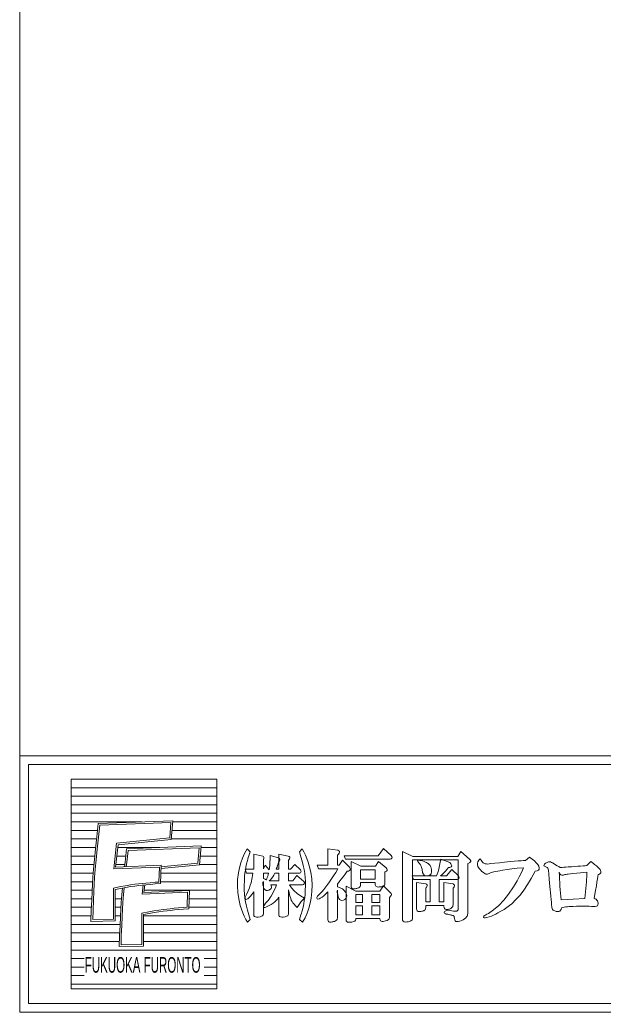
# Model space of a CAD drawing. Units: millimetres at full size, sheet at 1:2; details may follow other scales. Extents: x -822 to 1661, y -1752 to -1205.
# Drawn here: x 17.6 to 120, y -1751.8 to -1577.6 of the extents above; entities that cross this region are included whole.
import ezdxf
from ezdxf.enums import TextEntityAlignment as Align

# ---------------------------------------------------------------- set-up
doc = ezdxf.new("R2010")
doc.units = ezdxf.units.MM
doc.header["$LTSCALE"] = 2
doc.layers.add('F-E', color=5, linetype='Continuous', lineweight=9)
doc.styles.add('HG教科書体', font='')
doc.styles.get('HG教科書体').set_extended_font_data('HG教科書体')

msp = doc.modelspace()

# ---------------------------------------------------------------- linework, layer by layer
at = {"layer": 'F-E'}
for p, q in [((17.557, -1751.772), (17.557, -1205.448)), ((17.557, -1706.772), (181.679, -1706.772)), ((17.557, -1751.772), (17.557, -1706.772)), ((17.557, -1706.772), (308.657, -1706.772)), ((26.589, -1710.865), (26.589, -1747.68)), ((26.589, -1710.865), (52.167, -1710.865)), ((52.167, -1710.865), (52.167, -1747.68)), ((39.493, -1729.431), (39.351, -1730.741)), ((35.356, -1732.526), (35.475, -1731.088)), ((35.475, -1731.088), (35.577, -1729.98)), ((39.351, -1730.741), (47.34, -1730.401)), ((47.34, -1730.401), (47.255, -1733.631)), ((35.288, -1733.651), (35.356, -1732.526)), ((35.152, -1736.534), (35.22, -1734.988)), ((35.22, -1734.988), (35.288, -1733.651)), ((40.248, -1734.461), (39.266, -1734.651)), ((39.266, -1734.651), (39.266, -1740.176)), ((41.156, -1734.297), (40.248, -1734.461)), ((41.989, -1734.161), (41.156, -1734.297)), ((42.747, -1734.053), (41.989, -1734.161)), ((43.43, -1733.971), (42.747, -1734.053)), ((44.018, -1733.903), (43.43, -1733.971)), ((44.695, -1733.835), (44.018, -1733.903)), ((45.46, -1733.767), (44.695, -1733.835)), ((46.313, -1733.699), (45.46, -1733.767)), ((47.255, -1733.631), (46.313, -1733.699)), ((35.084, -1738.292), (35.152, -1736.534)), ((35.016, -1740.261), (35.084, -1738.292)), ((39.266, -1740.176), (35.016, -1740.261)), ((52.167, -1747.68), (26.589, -1747.68)), ((181.679, -1751.772), (17.557, -1751.772)), ((801.557, -1751.772), (17.557, -1751.772))]:
    msp.add_line(p, q, dxfattribs=at)
at = {"layer": 'F-E', "color": 4, "lineweight": 5}
for p, q in [((19.057, -1750.272), (19.057, -1708.272)), ((19.057, -1708.272), (180.179, -1708.272)), ((26.589, -1710.865), (52.167, -1710.865)), ((26.589, -1712.365), (52.167, -1712.365)), ((26.589, -1713.865), (52.167, -1713.865)), ((26.589, -1715.365), (52.167, -1715.365)), ((26.589, -1716.865), (52.167, -1716.865)), ((26.589, -1718.365), (39, -1718.365)), ((44.085, -1718.467), (31.591, -1718.954)), ((43.875, -1721.196), (44.085, -1718.467)), ((44.394, -1718.365), (52.167, -1718.365)), ((26.589, -1719.865), (31.189, -1719.865)), ((44.328, -1719.865), (52.167, -1719.865)), ((26.589, -1721.365), (31.026, -1721.365)), ((26.589, -1722.865), (30.862, -1722.865)), ((34.755, -1722.865), (42.095, -1722.865)), ((44.213, -1721.365), (52.167, -1721.365)), ((49.358, -1722.865), (52.167, -1722.865)), ((26.589, -1724.365), (30.698, -1724.365)), ((34.592, -1724.365), (36.152, -1724.365)), ((49.293, -1724.365), (52.167, -1724.365)), ((26.589, -1725.865), (30.534, -1725.865)), ((34.429, -1725.865), (35.988, -1725.865)), ((49.177, -1725.865), (52.167, -1725.865)), ((26.589, -1727.365), (30.43, -1727.365)), ((42.35, -1727.365), (52.167, -1727.365)), ((26.589, -1728.865), (30.336, -1728.865)), ((42.311, -1728.865), (52.167, -1728.865)), ((26.589, -1730.365), (30.258, -1730.365)), ((39.462, -1730.365), (52.167, -1730.365)), ((26.589, -1731.865), (30.221, -1731.865)), ((26.589, -1733.365), (30.158, -1733.365)), ((34.295, -1731.865), (35.396, -1731.865)), ((34.295, -1733.365), (35.302, -1733.365)), ((47.279, -1733.365), (52.167, -1733.365)), ((47.319, -1731.865), (52.167, -1731.865)), ((26.589, -1734.865), (30.101, -1734.865)), ((34.295, -1734.865), (35.225, -1734.865)), ((39.266, -1734.865), (52.167, -1734.865)), ((26.589, -1736.365), (35.159, -1736.365)), ((39.266, -1736.365), (52.167, -1736.365)), ((26.589, -1737.865), (35.1, -1737.865)), ((39.266, -1737.865), (52.167, -1737.865)), ((26.589, -1739.365), (35.069, -1739.365)), ((39.266, -1739.365), (52.167, -1739.365)), ((26.589, -1740.865), (52.167, -1740.865)), ((26.589, -1742.365), (28.839, -1742.365)), ((26.589, -1743.865), (28.839, -1743.865)), ((49.917, -1742.365), (52.167, -1742.365)), ((49.917, -1743.865), (52.167, -1743.865)), ((26.589, -1745.365), (28.839, -1745.365)), ((49.917, -1745.365), (52.167, -1745.365)), ((26.589, -1746.865), (52.167, -1746.865)), ((180.179, -1750.272), (19.057, -1750.272))]:
    msp.add_line(p, q, dxfattribs=at)
at = {"layer": 'F-E'}
for points in [[(44.41, -1718.155), (44.155, -1721.469), (34.805, -1722.404), (34.38, -1726.314), (42.37, -1725.974), (42.285, -1729.204), (41.343, -1729.272), (40.49, -1729.34), (39.725, -1729.408), (39.048, -1729.476), (38.46, -1729.544), (37.777, -1729.626), (37.019, -1729.734), (36.186, -1729.87), (35.278, -1730.034), (34.295, -1730.224), (34.295, -1735.749), (30.046, -1735.834), (30.114, -1733.865), (30.182, -1732.108), (30.25, -1730.561), (30.318, -1729.224), (30.386, -1728.099), (30.505, -1726.661), (30.658, -1724.998), (30.844, -1723.112), (31.065, -1721), (31.32, -1718.665)], [(57.527, -1735.996), (57.236, -1735.489), (56.966, -1734.939), (56.718, -1734.348), (56.49, -1733.715), (56.284, -1733.041), (56.011, -1731.89), (55.842, -1730.744), (55.776, -1729.602), (55.814, -1728.466), (55.956, -1727.334), (56.137, -1726.444), (56.378, -1725.577), (56.678, -1724.732), (57.039, -1723.91), (57.459, -1723.111), (58.014, -1723.627), (57.89, -1723.973), (57.779, -1724.3), (57.681, -1724.609), (57.596, -1724.9), (57.524, -1725.171), (57.384, -1725.742), (57.267, -1726.3), (57.17, -1726.845), (57.096, -1727.377), (57.042, -1727.895), (56.993, -1728.734), (56.974, -1729.54), (56.984, -1730.312), (57.025, -1731.05), (57.096, -1731.754), (57.202, -1732.425), (57.347, -1733.136), (57.53, -1733.888), (57.753, -1734.682), (58.014, -1735.516)], [(67.165, -1723.111), (67.458, -1723.635), (67.728, -1724.195), (67.976, -1724.791), (68.202, -1725.422), (68.405, -1726.088), (68.662, -1727.218), (68.823, -1728.347), (68.888, -1729.476), (68.858, -1730.605), (68.732, -1731.732), (68.55, -1732.651), (68.308, -1733.537), (68.007, -1734.389), (67.645, -1735.209), (67.224, -1735.996), (66.677, -1735.524), (66.817, -1735.087), (66.936, -1734.714), (67.033, -1734.405), (67.108, -1734.16), (67.162, -1733.979), (67.302, -1733.36), (67.42, -1732.763), (67.517, -1732.19), (67.593, -1731.638), (67.646, -1731.11), (67.696, -1730.328), (67.715, -1729.568), (67.705, -1728.83), (67.664, -1728.113), (67.593, -1727.417), (67.487, -1726.751), (67.343, -1726.038), (67.16, -1725.281), (66.938, -1724.477), (66.677, -1723.628)], [(80.474, -1724.312), (81.458, -1723.056), (82.788, -1724.246), (82.906, -1724.443), (82.945, -1724.611), (82.904, -1724.75), (82.783, -1724.86), (82.582, -1724.941), (74.768, -1724.941), (74.499, -1724.312)], [(89.282, -1725.675), (89.477, -1725.85), (89.633, -1726.045), (89.751, -1726.259), (89.831, -1726.492), (89.872, -1726.744), (89.872, -1727.146), (89.782, -1727.459), (89.604, -1727.682), (89.336, -1727.817), (88.98, -1727.861), (88.822, -1727.843), (88.682, -1727.788), (88.56, -1727.697), (88.455, -1727.569), (88.367, -1727.405), (88.342, -1727.338), (88.312, -1727.231), (88.277, -1727.084), (88.239, -1726.897), (88.196, -1726.671), (88.123, -1726.382), (88.027, -1726.122), (87.908, -1725.891), (87.766, -1725.689), (87.601, -1725.517), (87.438, -1725.304), (87.423, -1725.169), (87.556, -1725.112), (87.837, -1725.132), (88.266, -1725.23), (88.547, -1725.322), (88.789, -1725.413), (88.993, -1725.502), (89.157, -1725.589)], [(60.331, -1727.381), (60.331, -1728.288), (60.487, -1728.358), (60.619, -1728.42), (60.727, -1728.472), (60.809, -1728.516), (60.868, -1728.551), (60.948, -1728.349), (61.026, -1728.131), (61.1, -1727.897), (61.17, -1727.647), (61.236, -1727.381)], [(63.067, -1727.381), (62.375, -1727.381), (62.172, -1727.731), (61.969, -1728.041), (61.764, -1728.311), (61.56, -1728.54), (61.354, -1728.729), (63.067, -1728.729)], [(77.419, -1726.772), (77.419, -1728.406), (79.994, -1728.406), (79.994, -1726.772)], [(117.081, -1728.9), (117.101, -1728.694), (117.116, -1728.423), (117.126, -1728.086), (117.133, -1727.683), (117.135, -1727.215), (116.625, -1727.245), (116.046, -1727.293), (115.398, -1727.358), (114.681, -1727.439), (113.896, -1727.538), (113.701, -1727.559), (113.532, -1727.579), (113.389, -1727.599), (113.273, -1727.619), (113.183, -1727.638), (113.024, -1727.706), (112.876, -1727.732), (112.737, -1727.716), (112.609, -1727.657), (112.49, -1727.556), (112.297, -1727.215), (112.32, -1727.809), (112.347, -1728.415), (112.379, -1729.033), (112.415, -1729.661), (112.456, -1730.302), (112.612, -1732.053), (114.732, -1731.962), (116.815, -1731.811)], [(76.557, -1735.338), (76.557, -1735.479), (76.515, -1735.646), (76.39, -1735.781), (76.182, -1735.884), (75.891, -1735.956), (75.517, -1735.996), (75.286, -1735.995), (75.107, -1735.948), (74.979, -1735.855), (74.902, -1735.717), (74.877, -1735.534), (74.877, -1729.629), (76.574, -1730.507), (80.793, -1730.507), (81.46, -1729.575), (82.658, -1730.798), (82.769, -1730.962), (82.81, -1731.12), (82.782, -1731.273), (82.684, -1731.421), (82.517, -1731.563), (82.483, -1731.58), (82.483, -1735.156), (82.44, -1735.361), (82.308, -1735.532), (82.09, -1735.668), (81.783, -1735.768), (81.39, -1735.834), (81.178, -1735.835), (81.014, -1735.795), (80.896, -1735.713), (80.826, -1735.59), (80.802, -1735.425), (80.802, -1735.338)], [(76.557, -1731.136), (76.557, -1732.5), (77.732, -1732.5), (77.732, -1731.136)], [(79.412, -1731.136), (79.412, -1732.5), (80.802, -1732.5), (80.802, -1731.136)], [(76.557, -1734.709), (77.732, -1734.709), (77.732, -1733.129), (76.557, -1733.129)], [(79.412, -1734.709), (80.802, -1734.709), (80.802, -1733.129), (79.412, -1733.129)]]:
    msp.add_lwpolyline(points, close=True, dxfattribs=at)
at = {"layer": 'F-E', "color": 4, "lineweight": 5}
for points in [[(31.591, -1718.954), (31.364, -1721.032), (31.143, -1723.142), (30.956, -1725.027), (30.803, -1726.687), (30.685, -1728.121), (30.617, -1729.241), (30.549, -1730.575), (30.481, -1732.12), (30.413, -1733.876), (30.356, -1735.528), (33.995, -1735.455), (33.995, -1729.977), (35.223, -1729.739), (36.135, -1729.575), (36.973, -1729.438), (37.738, -1729.328), (38.425, -1729.246), (39.016, -1729.178), (39.697, -1729.109), (40.465, -1729.041), (41.32, -1728.973), (41.992, -1728.924), (42.062, -1726.288), (34.044, -1726.629), (34.533, -1722.13), (43.875, -1721.196)], [(36.248, -1726.279), (36.334, -1725.459), (36.561, -1723.381), (49.055, -1722.894), (48.845, -1725.623), (42.324, -1726.275)], [(35.875, -1730.007), (35.774, -1731.114), (35.655, -1732.547), (35.587, -1733.668), (35.519, -1735.002), (35.451, -1736.547), (35.383, -1738.303), (35.326, -1739.954), (38.966, -1739.882), (38.966, -1734.404), (40.193, -1734.166), (41.105, -1734.002), (41.943, -1733.865), (42.708, -1733.755), (43.395, -1733.673), (43.986, -1733.605), (44.667, -1733.536), (45.435, -1733.468), (46.291, -1733.4), (46.962, -1733.351), (47.032, -1730.715), (39.015, -1731.056), (39.195, -1729.399)]]:
    msp.add_lwpolyline(points, dxfattribs=at)
at = {"layer": 'F-E'}
for points in [[(35.95, -1726.247), (36.036, -1725.427), (36.291, -1723.092), (49.38, -1722.582), (49.125, -1725.896), (42.354, -1726.573)], [(57.173, -1731.943), (57.117, -1731.867), (57.11, -1731.743), (57.155, -1731.569), (57.432, -1730.996), (57.672, -1730.456), (57.874, -1729.951), (58.038, -1729.479), (58.165, -1729.041), (58.247, -1728.75), (58.32, -1728.439), (58.385, -1728.107), (58.441, -1727.754), (58.488, -1727.381), (57.341, -1727.381), (57.142, -1726.682), (58.65, -1726.682), (58.65, -1724.026), (60.255, -1724.375), (60.352, -1724.448), (60.411, -1724.542), (60.432, -1724.658), (60.414, -1724.794), (60.358, -1724.952), (60.331, -1724.979), (60.331, -1726.612), (60.66, -1725.966), (61.341, -1726.774), (61.4, -1726.39), (61.446, -1725.95), (61.479, -1725.455), (61.499, -1724.903), (61.505, -1724.295), (63, -1724.698), (63.149, -1724.795), (63.231, -1724.91), (63.246, -1725.042), (63.194, -1725.192), (63.075, -1725.36), (63.002, -1725.397)], [(63.002, -1725.397), (62.903, -1725.741), (62.814, -1726.042), (62.732, -1726.299), (62.659, -1726.513), (62.594, -1726.682), (63.067, -1726.682), (63.067, -1724.026), (64.716, -1724.373), (64.884, -1724.471), (64.976, -1724.587), (64.991, -1724.721), (64.928, -1724.873), (64.789, -1725.042), (64.749, -1725.062), (64.749, -1726.682), (65.115, -1726.682), (65.832, -1725.857), (66.84, -1726.789), (66.923, -1726.94), (66.949, -1727.075), (66.918, -1727.193), (66.829, -1727.295), (66.684, -1727.381), (64.749, -1727.381), (64.749, -1728.729), (65.486, -1728.729), (66.195, -1727.797), (67.43, -1728.833), (67.529, -1728.987), (67.557, -1729.124), (67.514, -1729.243), (67.401, -1729.344), (67.217, -1729.428), (64.909, -1729.428), (65.285, -1729.972), (65.737, -1730.478), (66.265, -1730.947), (66.87, -1731.378), (67.55, -1731.772)], [(71.644, -1730.663), (71.439, -1730.905), (71.203, -1731.136), (70.936, -1731.357), (70.638, -1731.566), (70.31, -1731.765), (70.283, -1731.789), (70.25, -1731.814), (70.211, -1731.84), (70.165, -1731.866), (70.113, -1731.893), (69.919, -1731.912), (69.792, -1731.874), (69.733, -1731.78), (69.742, -1731.63), (69.819, -1731.424), (70.204, -1731.045), (70.579, -1730.647), (70.945, -1730.228), (71.3, -1729.789), (71.647, -1729.33), (71.975, -1728.883), (72.317, -1728.387), (72.672, -1727.844), (73.04, -1727.251), (73.422, -1726.611), (70.028, -1726.611), (69.759, -1725.982), (71.644, -1725.982), (71.644, -1723.111), (73.437, -1723.345), (73.595, -1723.422), (73.686, -1723.532), (73.709, -1723.674), (73.664, -1723.848), (73.552, -1724.055), (73.325, -1724.19), (73.325, -1725.982), (73.626, -1725.982), (74.238, -1725.104)], [(86.534, -1725.048), (86.534, -1735.156), (86.525, -1735.305), (86.5, -1735.434), (86.457, -1735.542), (86.398, -1735.63), (86.321, -1735.698), (86.25, -1735.748), (86.138, -1735.797), (85.985, -1735.846), (85.79, -1735.894), (85.555, -1735.942), (85.264, -1735.956), (85.037, -1735.911), (84.875, -1735.808), (84.778, -1735.646), (84.746, -1735.425), (84.746, -1723.542), (86.599, -1724.419), (94.483, -1724.419), (95.03, -1723.542), (96.531, -1724.888), (96.68, -1725.044), (96.764, -1725.182), (96.782, -1725.301), (96.735, -1725.401), (96.623, -1725.483), (96.598, -1725.494), (96.579, -1725.507), (96.566, -1725.522), (96.558, -1725.54), (96.555, -1725.561), (96.231, -1725.668), (96.231, -1734.241), (96.223, -1734.442), (96.2, -1734.622), (96.161, -1734.781), (96.107, -1734.918), (96.036, -1735.033), (95.879, -1735.228)], [(107.082, -1724.564), (107.537, -1724.889), (107.93, -1725.211), (108.262, -1725.531), (108.532, -1725.848), (108.741, -1726.161), (108.801, -1726.441), (108.766, -1726.669), (108.637, -1726.845), (108.413, -1726.971), (108.094, -1727.045), (107.374, -1728.33), (106.751, -1729.374), (106.097, -1730.336), (105.413, -1731.216), (104.698, -1732.014), (103.952, -1732.729), (103.539, -1733.074), (103.088, -1733.41), (102.598, -1733.737), (102.07, -1734.054), (101.504, -1734.363), (101.145, -1734.555), (100.775, -1734.732), (100.394, -1734.896), (100.003, -1735.046), (99.6, -1735.181), (99.311, -1735.224), (99.112, -1735.218), (99.004, -1735.162), (98.987, -1735.057), (99.061, -1734.902), (99.132, -1734.865), (99.247, -1734.801), (99.406, -1734.71), (99.608, -1734.593), (99.855, -1734.45), (100.774, -1733.824), (101.673, -1733.046), (102.554, -1732.114)], [(99.165, -1725.682), (99.273, -1725.714), (99.398, -1725.739), (99.538, -1725.757), (99.694, -1725.768), (100.288, -1725.698), (100.989, -1725.621), (101.798, -1725.535), (102.714, -1725.44), (103.738, -1725.337), (104.465, -1725.276), (105.091, -1725.225), (105.618, -1725.183), (106.044, -1725.15), (106.371, -1725.125), (107.082, -1724.564)], [(74.238, -1725.104), (75.454, -1726.341), (75.558, -1726.528), (75.591, -1726.687), (75.552, -1726.818), (75.443, -1726.921), (75.262, -1726.997), (75.043, -1727.041), (74.691, -1727.53), (74.343, -1727.999), (74, -1728.447), (73.66, -1728.874), (73.325, -1729.28), (73.325, -1729.781), (73.816, -1729.935), (74.223, -1730.14), (74.546, -1730.396), (74.786, -1730.704), (74.941, -1731.063), (74.972, -1731.358), (74.934, -1731.61), (74.829, -1731.82), (74.657, -1731.987), (74.416, -1732.111), (74.142, -1732.158), (73.911, -1732.124), (73.723, -1732.006), (73.579, -1731.807), (73.478, -1731.525), (73.454, -1731.374), (73.427, -1731.224), (73.395, -1731.076), (73.359, -1730.928), (73.319, -1730.781), (73.304, -1730.716), (73.296, -1730.639), (73.297, -1730.551), (73.307, -1730.451), (73.325, -1730.34), (73.325, -1735.272)], [(77.419, -1729.035), (77.419, -1729.445), (77.398, -1729.585), (77.335, -1729.712), (77.23, -1729.824), (77.083, -1729.923), (76.894, -1730.008), (76.755, -1730.05), (76.617, -1730.083), (76.479, -1730.106), (76.34, -1730.12), (76.201, -1730.124), (76.035, -1730.106), (75.905, -1730.05), (75.813, -1729.957), (75.757, -1729.828), (75.739, -1729.661), (75.739, -1725.319), (77.433, -1726.143), (80.036, -1726.143), (80.582, -1725.319), (81.894, -1726.43), (82.025, -1726.598), (82.076, -1726.753), (82.048, -1726.897), (81.939, -1727.03), (81.751, -1727.151), (81.675, -1727.176), (81.675, -1729.23), (81.654, -1729.372), (81.59, -1729.495), (81.483, -1729.598), (81.334, -1729.68), (81.142, -1729.743), (81.06, -1729.763), (80.956, -1729.78), (80.83, -1729.791), (80.682, -1729.798), (80.511, -1729.801), (80.325, -1729.784)], [(89.612, -1732.392), (89.612, -1728.496), (86.674, -1728.496), (86.469, -1727.867), (90.749, -1727.867), (90.961, -1727.25), (91.142, -1726.644), (91.291, -1726.049), (91.408, -1725.463), (91.495, -1724.888), (93.062, -1725.52), (93.285, -1725.747), (93.401, -1725.943), (93.409, -1726.109), (93.311, -1726.246), (93.105, -1726.352), (92.829, -1726.398), (92.575, -1726.721), (92.308, -1727.03), (92.03, -1727.324), (91.739, -1727.603), (91.437, -1727.867), (92.502, -1727.867), (93.437, -1726.719), (94.595, -1727.855), (94.679, -1728.03), (94.702, -1728.181), (94.662, -1728.31), (94.56, -1728.414), (94.396, -1728.496), (91.221, -1728.496), (91.221, -1732.392), (92.036, -1732.392), (92.036, -1729.036), (93.651, -1729.271), (93.808, -1729.347), (93.898, -1729.451), (93.919, -1729.583), (93.872, -1729.743), (93.757, -1729.932)], [(94.135, -1734.063), (94.285, -1734.033), (94.401, -1733.977), (94.484, -1733.894), (94.534, -1733.784), (94.551, -1733.648), (94.551, -1725.048), (86.534, -1725.048)], [(102.554, -1732.114), (103.415, -1731.029), (104.258, -1729.791), (104.588, -1729.285), (104.93, -1728.693), (105.286, -1728.017), (105.655, -1727.255), (106.037, -1726.407), (104.937, -1726.515), (103.967, -1726.622), (103.128, -1726.73), (102.419, -1726.837), (101.84, -1726.943), (100.816, -1727.159), (100.602, -1727.203), (100.411, -1727.254), (100.242, -1727.311), (100.097, -1727.376), (99.974, -1727.447), (99.827, -1727.511), (99.682, -1727.545), (99.539, -1727.549), (99.399, -1727.522), (99.261, -1727.465), (98.979, -1727.272), (98.713, -1727.051), (98.465, -1726.802), (98.234, -1726.524), (98.02, -1726.218), (97.928, -1725.921), (97.921, -1725.634), (97.997, -1725.357), (98.157, -1725.091), (98.401, -1724.834), (98.559, -1725.075), (98.706, -1725.276), (98.84, -1725.438), (98.962, -1725.56), (99.072, -1725.643), (99.165, -1725.682)], [(110.351, -1726.629), (110.292, -1726.51), (110.187, -1726.397), (110.036, -1726.29), (109.838, -1726.188), (109.593, -1726.093), (109.639, -1725.921), (109.731, -1725.771), (109.869, -1725.641), (110.052, -1725.533), (110.282, -1725.447), (110.439, -1725.394), (110.602, -1725.381), (110.77, -1725.407), (110.943, -1725.472), (111.122, -1725.577), (111.399, -1725.746), (111.673, -1725.908), (111.944, -1726.064), (112.211, -1726.214), (112.475, -1726.358), (112.541, -1726.358), (112.607, -1726.358), (112.673, -1726.358), (112.738, -1726.358), (112.802, -1726.358), (113.079, -1726.335), (113.442, -1726.307), (113.893, -1726.276), (114.431, -1726.239), (115.055, -1726.199), (115.587, -1726.158), (116.06, -1726.122), (116.476, -1726.09), (116.834, -1726.064), (117.135, -1726.042), (117.851, -1725.319), (118.084, -1725.503), (118.297, -1725.674), (118.49, -1725.831)], [(118.49, -1725.831), (118.664, -1725.976), (118.819, -1726.107), (119.09, -1726.345), (119.305, -1726.554), (119.465, -1726.734), (119.57, -1726.885), (119.619, -1727.007), (119.631, -1727.119), (119.622, -1727.22), (119.591, -1727.31), (119.538, -1727.389), (119.464, -1727.456), (119.409, -1727.503), (119.348, -1727.543), (119.28, -1727.577), (119.205, -1727.604), (119.122, -1727.625), (119.075, -1727.946), (119.009, -1728.382), (118.924, -1728.934), (118.819, -1729.602), (118.696, -1730.386), (118.439, -1731.785), (118.614, -1731.859), (118.767, -1731.96), (118.896, -1732.086), (119.002, -1732.239), (119.085, -1732.418), (119.118, -1732.694), (119.089, -1732.915), (118.997, -1733.081), (118.842, -1733.193), (118.625, -1733.248), (118.337, -1733.227), (117.972, -1733.205), (117.529, -1733.184), (117.008, -1733.162), (116.41, -1733.141), (116.146, -1733.146)], [(116.146, -1733.146), (115.778, -1733.158), (115.306, -1733.18), (114.73, -1733.21), (114.05, -1733.248), (113.742, -1733.273), (113.45, -1733.304), (113.175, -1733.342), (112.916, -1733.386), (112.674, -1733.437), (112.669, -1733.536), (112.653, -1733.631), (112.626, -1733.721), (112.589, -1733.807), (112.542, -1733.888), (112.411, -1734.015), (112.241, -1734.089), (112.034, -1734.11), (111.788, -1734.078), (111.505, -1733.992), (111.367, -1733.938), (111.253, -1733.875), (111.162, -1733.805), (111.096, -1733.726), (111.054, -1733.64), (111.03, -1733.548), (111.007, -1733.412), (110.984, -1733.232), (110.961, -1733.009), (110.939, -1732.742), (110.918, -1732.412), (110.896, -1732.108), (110.875, -1731.828), (110.853, -1731.575), (110.832, -1731.346), (110.675, -1729.728), (110.548, -1728.447), (110.452, -1727.503), (110.386, -1726.898), (110.351, -1726.629)], [(61.623, -1729.428), (61.708, -1729.585), (61.744, -1729.741), (61.734, -1729.896), (61.677, -1730.05), (61.572, -1730.202), (61.294, -1730.375), (61.035, -1730.44), (60.797, -1730.396), (60.579, -1730.243), (60.381, -1729.982), (60.338, -1729.768), (60.3, -1729.577), (60.266, -1729.408), (60.238, -1729.261), (60.213, -1729.137), (60.218, -1729.113), (60.232, -1729.07), (60.255, -1729.009), (60.288, -1728.93), (60.331, -1728.831), (60.331, -1734.563), (60.294, -1734.71), (60.185, -1734.834), (60.002, -1734.937), (59.747, -1735.019), (59.419, -1735.078), (59.142, -1735.082), (58.927, -1735.049), (58.773, -1734.978), (58.681, -1734.87), (58.65, -1734.725), (58.65, -1730.663), (58.327, -1731.087), (58.045, -1731.428), (57.803, -1731.685), (57.601, -1731.858), (57.439, -1731.947), (57.281, -1731.969), (57.173, -1731.943)], [(60.371, -1733.288), (60.426, -1733.135), (60.538, -1732.921), (60.708, -1732.646), (60.935, -1732.412), (61.147, -1732.171), (61.342, -1731.923), (61.521, -1731.667), (61.685, -1731.404), (61.924, -1730.982), (62.139, -1730.574), (62.329, -1730.179), (62.495, -1729.796), (62.636, -1729.428), (61.623, -1729.428)], [(80.325, -1729.784), (80.18, -1729.735), (80.077, -1729.653), (80.014, -1729.539), (79.994, -1729.391), (79.994, -1729.035), (77.419, -1729.035)], [(93.757, -1729.932), (93.645, -1730.006), (93.645, -1732.948), (93.63, -1733.103), (93.583, -1733.241), (93.505, -1733.362), (93.397, -1733.466), (93.257, -1733.553), (93.156, -1733.618), (93.045, -1733.669), (92.925, -1733.705), (92.797, -1733.727), (92.659, -1733.734), (92.434, -1733.728), (92.26, -1733.669), (92.136, -1733.554), (92.061, -1733.386), (92.036, -1733.163), (92.036, -1733.021), (88.851, -1733.021), (88.851, -1733.432), (88.839, -1733.567), (88.804, -1733.684), (88.745, -1733.785), (88.662, -1733.869), (88.557, -1733.937), (88.495, -1733.963), (88.411, -1733.992), (88.303, -1734.025), (88.171, -1734.062), (88.016, -1734.102), (87.737, -1734.121), (87.521, -1734.085), (87.366, -1733.994), (87.273, -1733.849), (87.242, -1733.648), (87.242, -1728.982), (88.876, -1729.221), (89.009, -1729.318), (89.085, -1729.432)], [(89.085, -1729.432), (89.102, -1729.564), (89.062, -1729.712), (88.963, -1729.877), (88.851, -1729.953), (88.851, -1732.392), (89.612, -1732.392)], [(67.55, -1731.772), (67.264, -1732.053), (66.991, -1732.358), (66.731, -1732.686), (66.483, -1733.036), (66.249, -1733.41), (65.973, -1733.113), (65.733, -1732.833), (65.53, -1732.57), (65.364, -1732.323), (65.235, -1732.094), (65.129, -1731.847), (65.027, -1731.543), (64.929, -1731.181), (64.837, -1730.763), (64.749, -1730.286), (64.749, -1734.563), (64.712, -1734.71), (64.603, -1734.834), (64.42, -1734.937), (64.165, -1735.019), (63.836, -1735.078), (63.56, -1735.084), (63.344, -1735.057), (63.19, -1734.997), (63.098, -1734.905), (63.067, -1734.779), (63.067, -1731.579), (62.845, -1731.879), (62.599, -1732.156), (62.328, -1732.41), (62.034, -1732.643), (61.716, -1732.852), (61.338, -1733.07), (61.021, -1733.235), (60.764, -1733.347), (60.568, -1733.405), (60.432, -1733.41), (60.373, -1733.38), (60.371, -1733.288)], [(73.325, -1735.272), (73.321, -1735.408), (73.266, -1735.532), (73.16, -1735.643), (73.004, -1735.742), (72.797, -1735.828), (72.662, -1735.871), (72.528, -1735.909), (72.394, -1735.943), (72.26, -1735.972), (72.127, -1735.996), (71.977, -1735.979), (71.853, -1735.926), (71.757, -1735.839), (71.687, -1735.717), (71.644, -1735.56), (71.644, -1730.663)], [(95.879, -1735.228), (95.68, -1735.404), (95.44, -1735.561), (95.159, -1735.698), (94.836, -1735.815), (94.548, -1735.865), (94.316, -1735.87), (94.14, -1735.831), (94.022, -1735.747), (93.96, -1735.619), (93.939, -1735.523), (93.917, -1735.407), (93.896, -1735.271), (93.874, -1735.114), (93.853, -1734.937), (93.817, -1734.902), (93.755, -1734.866), (93.666, -1734.829), (93.552, -1734.791), (93.411, -1734.753), (93.333, -1734.729), (93.227, -1734.702), (93.092, -1734.67), (92.928, -1734.635), (92.735, -1734.596), (92.665, -1734.593), (92.592, -1734.585), (92.517, -1734.571), (92.439, -1734.552), (92.359, -1734.527), (92.145, -1734.367), (92.078, -1734.223), (92.158, -1734.095), (92.385, -1733.982), (92.758, -1733.885), (93.123, -1733.944), (93.443, -1733.991), (93.719, -1734.026), (93.949, -1734.051), (94.135, -1734.063)]]:
    msp.add_lwpolyline(points, dxfattribs=at)

# ---------------------------------------------------------------- texts
at = {"layer": 'F-E', "color": 7, "style": 'HG教科書体', "width": 0.55}
msp.add_text('FUKUOKA FURONTO', height=2.749, dxfattribs=at).set_placement((28.965, -1745.672), align=Align.BOTTOM_LEFT)

doc.saveas('drawing.dxf')
